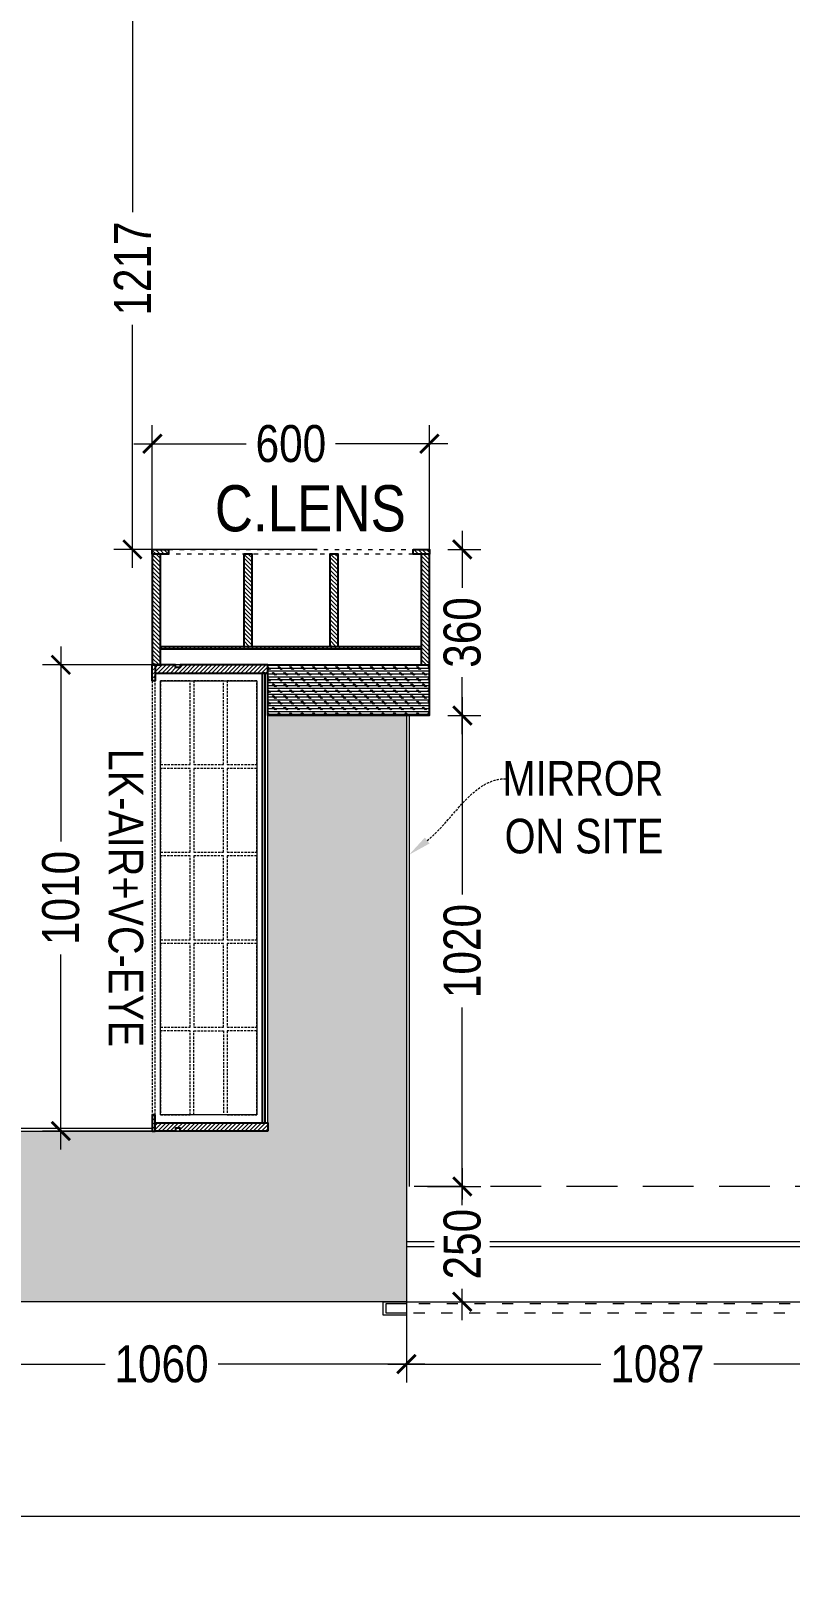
# Model space of a CAD drawing. Extents: x 8252 to 17100, y -880205 to -871928.
# Drawn here: x 11249 to 12893, y -879715 to -876378 of the extents above; entities that cross this region are included whole.
import ezdxf
from ezdxf import colors
from ezdxf.entities.mleader import LeaderData, LeaderLine
from ezdxf.lldxf.tags import DXFTag
from ezdxf.math import Vec2, Vec3

# ---------------------------------------------------------------- set-up
doc = ezdxf.new("R2010")
doc.units = 0
doc.header["$LTSCALE"] = 40
doc.header["$MEASUREMENT"] = 0
doc.header["$PDMODE"] = 3
for name, pattern in [('a_p6_plan_L18$0$HIDDEN', [0.375, 0.25, -0.125]), ('ACAD_ISO03W100', [30, 12, -18]), ('HIDDEN', [0.375, 0.25, -0.125]), ('HIDDEN2', [0.1875, 0.125, -0.0625])]:
    doc.linetypes.add(name, pattern=pattern)
for name, color, linetype, lineweight in [('beam', 90, 'Continuous', 9), ('Column', 243, 'Continuous', 9), ('Column hatch', 8, 'Continuous', 9), ('dimensions', 149, 'Continuous', 5), ('Floor-Unit', 1, 'Continuous', 13), ('Glass-FrontGlazing', 150, 'Continuous', 20), ('HIDDEN LINE', 177, 'Continuous', 0), ('IM-ANNO-HATCH', 8, 'Continuous', 5), ('LENS_PARTITION', 21, 'Continuous', 25), ('LENS_TEXT', 31, 'HIDDEN2', 5), ('LN-ELEVATION-1', 81, 'Continuous', 25), ('LN-ELEVATION-2', 103, 'Continuous', 20), ('LN-ELEVATION-3', 125, 'a_p6_plan_L18$0$HIDDEN', 18), ('LN-ELEVATION-4', 145, 'Continuous', 13), ('LN-HATCH', 251, 'Continuous', 0), ('Mirror', 4, 'Continuous', 15), ('shutter', 172, 'Continuous', 9), ('Steps', 4, 'Continuous', 9)]:
    doc.layers.add(name, color=color, linetype=linetype, lineweight=lineweight)
doc.styles.get("Standard").update_dxf_attribs({"font": 'ARIALN.TTF'})
tags = doc.linetypes.add('DASHED2', pattern=[0.375, 0.25, -0.125]).pattern_tags.tags
tags[6:7] = [DXFTag(74, 4), DXFTag(75, 0), DXFTag(340, '0'), DXFTag(46, 1.0), DXFTag(50, 0.0), DXFTag(44, 0.0), DXFTag(45, 0.0)]
tags[4:5] = [DXFTag(74, 4), DXFTag(75, 0), DXFTag(340, '0'), DXFTag(46, 1.0), DXFTag(50, 0.0), DXFTag(44, 0.0), DXFTag(45, 0.0)]
doc.dimstyles.new('Working', dxfattribs={"dimscale": 0.8, "dimtxt": 100, "dimasz": 50, "dimexe": 50, "dimexo": 50, "dimgap": 0, "dimtad": 0, "dimdec": 0, "dimzin": 0, "dimdsep": 46, "dimtxsty": 'Standard', "dimblk": 'ARCHTICK', "dimcen": 0, "dimdle": 50, "dimclrd": 250, "dimclre": 8, "dimclrt": 7, "dimadec": 0, "dimazin": 0, "dimtfac": 1, "dimtdec": 0, "dimtofl": 0, "dimtmove": 1, "dimatfit": 3, "dimfxl": 3, "dimtolj": 1, "dimlwd": 5, "dimlwe": 0, "dimarcsym": 0})
pattern_1 = [(45, (7858558.917, 3503823.203), (-4.4901280605, 4.4901280605), [])]
pattern_2 = [(45, (3990327.2935, 1709214.6916), (-4.4901280605, 4.4901280605), [])]

# ---------------------------------------------------------------- blocks, each defined once
blk = doc.blocks.new('adeAWEFQAEWFRAGWREA')
at = {"layer": 'Column hatch'}
h = blk.add_hatch(color=256, dxfattribs=at)
h.dxf.hatch_style = 1
h.paths.add_polyline_path([(0, -4780), (370, -4780), (370, 0), (0, 0)])
h.paths.add_polyline_path([(6624, -350), (6624, 0), (3924, 0), (3924, -350)])
h.paths.add_polyline_path([(3045, -6040), (2685, -6040), (2685, -7640), (3045, -7640)])
h.paths.add_polyline_path([(6624, -4437), (5354, -4437), (5354, -4737), (6254, -4737), (6254, -5497), (6624, -5497)])
h.paths.add_polyline_path([(0, -7740), (370, -7740), (370, -7180), (0, -7180)])
at = {"layer": 'beam', "linetype": 'HIDDEN', "ltscale": 11}
blk.add_lwpolyline([(6374.3, -4437), (6624, -4437), (6624, -350), (6374.3, -350)], close=True, dxfattribs=at)
at = {"layer": 'Column'}
blk.add_lwpolyline([(6624, -5497), (6254, -5497), (6254, -4737), (5354, -4737), (5354, -4437), (6624, -4437), (6624, -5497)], dxfattribs=at)
at = {"layer": 'shutter', "color": 5, "linetype": 'ACAD_ISO03W100', "ltscale": 0.05, "true_color": 0x0505ff, "elevation": 87.2}
blk.add_lwpolyline([(6628.7, -4481.3), (6647.9, -4481.3), (6647.9, -305.7), (6628.7, -305.7)], close=True, dxfattribs=at)
at = {"layer": 'shutter', "ltscale": 10, "elevation": -0.2}
blk.add_lwpolyline([(6652.9, -4437), (6652.9, -4487), (6624, -4487), (6624, -4437), (6628.7, -4437), (6628.7, -4481.3), (6647.9, -4481.3), (6647.9, -4437), (6652.9, -4437)], dxfattribs=at)
at = {"layer": 'Steps'}
blk.add_lwpolyline([(6624, -4437), (6624, -350)], dxfattribs=at)
blk = doc.blocks.new('1010MM VC PLAN')
at = {"layer": 'LN-HATCH', "ltscale": 0.5}
h = blk.add_hatch(dxfattribs=at)
h.set_pattern_fill('ANSI31', color=256, scale=2)
h.set_pattern_definition([(45, (3761554.586, 1795022.936), (-4.490128061, 4.490128061), [])])
h.paths.add_polyline_path([(-505.2, 24), (-505.2, -166), (-499.2, -166), (-499.2, -176), (-505.2, -176), (-505.2, -220), (-487.2, -220), (-487.2, 24)])
h = blk.add_hatch(dxfattribs=at)
h.set_pattern_fill('ANSI31', color=256, scale=2)
h.set_pattern_definition(pattern_1)
h.paths.add_polyline_path([(504.8, 24), (504.8, -166), (498.8, -166), (498.8, -176), (504.8, -176), (504.8, -220), (486.8, -220), (486.8, 24)])
h = blk.add_hatch(dxfattribs=at)
h.set_pattern_fill('ANSI31', color=256, scale=2)
h.set_pattern_definition([(45, (7858741.917, 3503823.203), (-4.4901280605, 4.4901280605), [])])
h.paths.add_polyline_path([(-470.2, -220), (-470.2, -226), (-505.2, -226), (-505.2, -220)])
h = blk.add_hatch(dxfattribs=at)
h.set_pattern_fill('ANSI31', color=256, scale=2)
h.set_pattern_definition(pattern_1)
h.paths.add_polyline_path([(476.8, -220), (476.8, -226), (511.8, -226), (511.8, -220)])
at = {"layer": 'LN-ELEVATION-1', "ltscale": 0.5}
for points in [[(-505.2, 24), (-505.2, -166), (-499.2, -166), (-499.2, -176), (-505.2, -176), (-505.2, -220), (-487.2, -220), (-487.2, 24)], [(486.8, 12), (-487.2, 12), (-487.2, 18), (486.8, 18)], [(504.8, 24), (504.8, -166), (498.8, -166), (498.8, -176), (504.8, -176), (504.8, -220), (486.8, -220), (486.8, 24)], [(-470.2, -220), (-470.2, -226), (-505.2, -226), (-505.2, -220)], [(469.8, -220), (469.8, -226), (504.8, -226), (504.8, -220)]]:
    blk.add_lwpolyline(points, close=True, dxfattribs=at)
at = {"layer": 'LN-ELEVATION-2', "ltscale": 0.5}
blk.add_lwpolyline([(470.2, 0), (-470.2, 0), (-470.2, -208), (470.2, -208)], close=True, dxfattribs=at)
at = {"layer": 'LN-ELEVATION-3', "ltscale": 0.5}
for p, q in [((-487.2, 24), (486.8, 24)), ((-470.2, -220), (469.8, -220)), ((469.8, -226), (-470.2, -226))]:
    blk.add_line(p, q, dxfattribs=at)
for points in [[(-470.2, 0), (-288.5, 0), (-288.5, -64), (-470.2, -64)], [(-280.5, 0), (-98.8, 0), (-98.8, -64), (-280.5, -64)], [(-90.8, 0), (90.8, 0), (90.8, -64), (-90.8, -64)], [(98.8, 0), (280.5, 0), (280.5, -64), (98.8, -64)], [(288.5, 0), (470.2, 0), (470.2, -64), (288.5, -64)], [(-470.2, -136), (-288.5, -136), (-288.5, -72), (-470.2, -72)], [(-280.5, -72), (-98.8, -72), (-98.8, -136), (-280.5, -136)], [(-90.8, -72), (90.8, -72), (90.8, -136), (-90.8, -136)], [(98.8, -72), (280.5, -72), (280.5, -136), (98.8, -136)], [(288.5, -72), (470.2, -72), (470.2, -136), (288.5, -136)], [(-470.2, -144), (-288.5, -144), (-288.5, -208), (-470.2, -208)], [(-280.5, -144), (-98.8, -144), (-98.8, -208), (-280.5, -208)], [(-90.8, -144), (90.8, -144), (90.8, -208), (-90.8, -208)], [(98.8, -144), (280.5, -144), (280.5, -208), (98.8, -208)], [(288.5, -144), (470.2, -144), (470.2, -208), (288.5, -208)]]:
    blk.add_lwpolyline(points, close=True, dxfattribs=at)
blk = doc.blocks.new('_ArchTick')
at = {"const_width": 0.15}
blk.add_lwpolyline([(-0.5, -0.5), (0.5, 0.5)], dxfattribs=at)
blk = doc.blocks.new('*D75')
at = {"layer": 'Defpoints', "color": 0, "ltscale": 50, "transparency": 16777216}
for p in [(12062.2, -879011.5), (13149.4, -878997.5), (12062.2, -879266.3)]:
    blk.add_point(p, dxfattribs=at)
at = {"layer": 'dimensions', "color": 8, "linetype": 'DASHED2', "lineweight": 0, "ltscale": 50, "transparency": 16777216}
for p, q in [((12062.2, -879051.5), (12062.2, -879306.3)), ((13149.4, -879037.5), (13149.4, -879306.3))]:
    blk.add_line(p, q, dxfattribs=at)
at = {"layer": 'dimensions', "color": 250, "linetype": 'DASHED2', "lineweight": 5, "ltscale": 50, "transparency": 16777216}
for p, q in [((12022.2, -879266.3), (12511, -879266.3)), ((13189.4, -879266.3), (12700.6, -879266.3))]:
    blk.add_line(p, q, dxfattribs=at)
at = {"layer": 'dimensions', "color": 250, "lineweight": 5, "ltscale": 50, "transparency": 16777216, "xscale": 40, "yscale": 40, "zscale": 40, "rotation": 180}
blk.add_blockref('_ArchTick', (12062.2, -879266.3), dxfattribs=at)
at = {"layer": 'dimensions', "color": 250, "lineweight": 5, "ltscale": 50, "transparency": 16777216, "xscale": 40, "yscale": 40, "zscale": 40}
blk.add_blockref('_ArchTick', (13149.4, -879266.3), dxfattribs=at)
at = {"layer": 'dimensions', "color": 7, "ltscale": 50, "transparency": 16777216, "insert": (12605.8, -879266.3), "char_height": 80, "attachment_point": 5, "bg_fill": 3, "box_fill_scale": 1.25, "bg_fill_color": 9, "bg_fill_true_color": 13158600, "bg_fill_transparency": 0}
blk.add_mtext('\\A1;1087', dxfattribs=at)
blk = doc.blocks.new('*D76')
at = {"layer": 'Defpoints', "color": 0, "ltscale": 50, "transparency": 16777216}
for p in [(11002.2, -878881.7), (12062.2, -879011.5), (11002.2, -879266.3)]:
    blk.add_point(p, dxfattribs=at)
at = {"layer": 'dimensions', "color": 8, "linetype": 'DASHED2', "lineweight": 0, "ltscale": 50, "transparency": 16777216}
for p, q in [((11002.2, -878921.7), (11002.2, -879306.3)), ((12062.2, -879051.5), (12062.2, -879306.3))]:
    blk.add_line(p, q, dxfattribs=at)
at = {"layer": 'dimensions', "color": 250, "linetype": 'DASHED2', "lineweight": 5, "ltscale": 50, "transparency": 16777216}
for p, q in [((10962.2, -879266.3), (11437.4, -879266.3)), ((12102.2, -879266.3), (11626.9, -879266.3))]:
    blk.add_line(p, q, dxfattribs=at)
at = {"layer": 'dimensions', "color": 250, "lineweight": 5, "ltscale": 50, "transparency": 16777216, "xscale": 40, "yscale": 40, "zscale": 40, "rotation": 180}
blk.add_blockref('_ArchTick', (11002.2, -879266.3), dxfattribs=at)
at = {"layer": 'dimensions', "color": 250, "lineweight": 5, "ltscale": 50, "transparency": 16777216, "xscale": 40, "yscale": 40, "zscale": 40}
blk.add_blockref('_ArchTick', (12062.2, -879266.3), dxfattribs=at)
at = {"layer": 'dimensions', "color": 7, "ltscale": 50, "transparency": 16777216, "insert": (11532.2, -879266.3), "char_height": 80, "attachment_point": 5, "bg_fill": 3, "box_fill_scale": 1.25, "bg_fill_color": 9, "bg_fill_true_color": 13158600, "bg_fill_transparency": 0}
blk.add_mtext('\\A1;1060', dxfattribs=at)
blk = doc.blocks.new('*D91')
at = {"layer": 'Defpoints', "color": 0, "ltscale": 50, "transparency": 16777216}
for p in [(12068.2, -878881.7), (12183.3, -878881.7), (12062.2, -879131.4)]:
    blk.add_point(p, dxfattribs=at)
at = {"layer": 'dimensions', "color": 250, "linetype": 'DASHED2', "lineweight": 5, "ltscale": 50, "transparency": 16777216}
for p, q in [((12183.3, -878841.7), (12183.3, -878933.6)), ((12183.3, -879171.4), (12183.3, -879079.4))]:
    blk.add_line(p, q, dxfattribs=at)
at = {"layer": 'dimensions', "color": 8, "linetype": 'DASHED2', "lineweight": 0, "ltscale": 50, "transparency": 16777216}
for p, q in [((12108.2, -878881.7), (12223.3, -878881.7)), ((12102.2, -879131.4), (12223.3, -879131.4))]:
    blk.add_line(p, q, dxfattribs=at)
at = {"layer": 'dimensions', "color": 250, "lineweight": 5, "ltscale": 50, "transparency": 16777216, "xscale": 40, "yscale": 40, "zscale": 40}
for p, rotation in [((12183.3, -878881.7), 90), ((12183.3, -879131.4), 270)]:
    blk.add_blockref('_ArchTick', p, dxfattribs=dict(at, rotation=rotation))
at = {"layer": 'dimensions', "color": 7, "ltscale": 50, "transparency": 16777216, "insert": (12183.3, -879006.5), "char_height": 80, "attachment_point": 5, "rotation": 90, "bg_fill": 3, "box_fill_scale": 1.25, "bg_fill_color": 9, "bg_fill_true_color": 13158600, "bg_fill_transparency": 0}
blk.add_mtext('\\A1;250', dxfattribs=at)
blk = doc.blocks.new('*D92')
at = {"layer": 'Defpoints', "color": 0, "ltscale": 50, "transparency": 16777216}
for p in [(12111.8, -877861.4), (12183.3, -877861.4), (12068.2, -878881.7)]:
    blk.add_point(p, dxfattribs=at)
at = {"layer": 'dimensions', "color": 250, "linetype": 'DASHED2', "lineweight": 5, "ltscale": 50, "transparency": 16777216}
for p, q in [((12183.3, -877821.4), (12183.3, -878276.8)), ((12183.3, -878921.7), (12183.3, -878466.3))]:
    blk.add_line(p, q, dxfattribs=at)
at = {"layer": 'dimensions', "color": 8, "linetype": 'DASHED2', "lineweight": 0, "ltscale": 50, "transparency": 16777216}
for p, q in [((12151.8, -877861.4), (12223.3, -877861.4)), ((12108.2, -878881.7), (12223.3, -878881.7))]:
    blk.add_line(p, q, dxfattribs=at)
at = {"layer": 'dimensions', "color": 250, "lineweight": 5, "ltscale": 50, "transparency": 16777216, "xscale": 40, "yscale": 40, "zscale": 40}
for p, rotation in [((12183.3, -877861.4), 90), ((12183.3, -878881.7), 270)]:
    blk.add_blockref('_ArchTick', p, dxfattribs=dict(at, rotation=rotation))
at = {"layer": 'dimensions', "color": 7, "ltscale": 50, "transparency": 16777216, "insert": (12183.3, -878371.5), "char_height": 80, "attachment_point": 5, "rotation": 90, "bg_fill": 3, "box_fill_scale": 1.25, "bg_fill_color": 9, "bg_fill_true_color": 13158600, "bg_fill_transparency": 0}
blk.add_mtext('\\A1;1020', dxfattribs=at)
blk = doc.blocks.new('*D93')
at = {"layer": 'Defpoints', "color": 0, "ltscale": 50, "transparency": 16777216}
for p in [(12112.2, -877501.4), (12183.3, -877501.4), (12111.8, -877861.4)]:
    blk.add_point(p, dxfattribs=at)
at = {"layer": 'dimensions', "color": 250, "linetype": 'DASHED2', "lineweight": 5, "ltscale": 50, "transparency": 16777216}
for p, q in [((12183.3, -877461.4), (12183.3, -877609)), ((12183.3, -877901.4), (12183.3, -877753.7))]:
    blk.add_line(p, q, dxfattribs=at)
at = {"layer": 'dimensions', "color": 8, "linetype": 'DASHED2', "lineweight": 0, "ltscale": 50, "transparency": 16777216}
for p, q in [((12152.2, -877501.4), (12223.3, -877501.4)), ((12151.8, -877861.4), (12223.3, -877861.4))]:
    blk.add_line(p, q, dxfattribs=at)
at = {"layer": 'dimensions', "color": 250, "lineweight": 5, "ltscale": 50, "transparency": 16777216, "xscale": 40, "yscale": 40, "zscale": 40}
for p, rotation in [((12183.3, -877501.4), 90), ((12183.3, -877861.4), 270)]:
    blk.add_blockref('_ArchTick', p, dxfattribs=dict(at, rotation=rotation))
at = {"layer": 'dimensions', "color": 7, "ltscale": 50, "transparency": 16777216, "insert": (12183.3, -877681.4), "char_height": 80, "attachment_point": 5, "rotation": 90, "bg_fill": 3, "box_fill_scale": 1.25, "bg_fill_color": 9, "bg_fill_true_color": 13158600, "bg_fill_transparency": 0}
blk.add_mtext('\\A1;360', dxfattribs=at)
blk = doc.blocks.new('*D94')
at = {"layer": 'Defpoints', "color": 0, "ltscale": 50, "transparency": 16777216}
for p in [(11512.2, -877272.6), (11512.2, -877751.4), (12112.2, -877751.4)]:
    blk.add_point(p, dxfattribs=at)
at = {"layer": 'dimensions', "color": 8, "linetype": 'DASHED2', "lineweight": 0, "ltscale": 50, "transparency": 16777216}
for p, q in [((11512.2, -877672.6), (11512.2, -877232.6)), ((12112.2, -877672.6), (12112.2, -877232.6))]:
    blk.add_line(p, q, dxfattribs=at)
at = {"layer": 'dimensions', "color": 250, "linetype": 'DASHED2', "lineweight": 5, "ltscale": 50, "transparency": 16777216}
for p, q in [((11472.2, -877272.6), (11739.6, -877272.6)), ((12152.2, -877272.6), (11884.7, -877272.6))]:
    blk.add_line(p, q, dxfattribs=at)
at = {"layer": 'dimensions', "color": 250, "lineweight": 5, "ltscale": 50, "transparency": 16777216, "xscale": 40, "yscale": 40, "zscale": 40, "rotation": 180}
blk.add_blockref('_ArchTick', (11512.2, -877272.6), dxfattribs=at)
at = {"layer": 'dimensions', "color": 250, "lineweight": 5, "ltscale": 50, "transparency": 16777216, "xscale": 40, "yscale": 40, "zscale": 40}
blk.add_blockref('_ArchTick', (12112.2, -877272.6), dxfattribs=at)
at = {"layer": 'dimensions', "color": 7, "ltscale": 50, "transparency": 16777216, "insert": (11812.2, -877272.6), "char_height": 80, "attachment_point": 5, "bg_fill": 3, "box_fill_scale": 1.25, "bg_fill_color": 9, "bg_fill_true_color": 13158600, "bg_fill_transparency": 0}
blk.add_mtext('\\A1;600', dxfattribs=at)
blk = doc.blocks.new('DGHRTGUJTW')
at = {"layer": 'LN-HATCH', "ltscale": 0.5}
h = blk.add_hatch(dxfattribs=at)
h.set_pattern_fill('ANSI31', color=256, scale=2)
h.set_pattern_definition(pattern_2)
h.paths.add_polyline_path([(-600, 0), (-582, 0), (-582, -240), (-600, -240)])
h = blk.add_hatch(dxfattribs=at)
h.set_pattern_fill('ANSI31', color=256, scale=2)
h.set_pattern_definition([(45, (3975657.573, 1709214.6916), (-4.490128061, 4.490128061), [])])
h.paths.add_polyline_path([(-18, 0), (0, 0), (0, -240), (-18, -240)])
h = blk.add_hatch(dxfattribs=at)
h.set_pattern_fill('ANSI31', color=256, scale=2)
h.set_pattern_definition([(45, (3990252.2935, 1709214.6916), (-4.4901280605, 4.4901280605), [])])
h.paths.add_polyline_path([(-582, -40), (-18, -40), (-18, -34), (-582, -34)])
h = blk.add_hatch(dxfattribs=at)
h.set_pattern_fill('ANSI31', color=256, scale=2)
h.set_pattern_definition([(45, (3990275.2935, 1709214.6916), (-4.4901280605, 4.4901280605), [])])
h.paths.add_polyline_path([(-402, -40), (-384, -40), (-384, -240), (-402, -240)])
h = blk.add_hatch(dxfattribs=at)
h.set_pattern_fill('ANSI31', color=256, scale=2)
h.set_pattern_definition([(45, (3990229.2935, 1709214.6916), (-4.4901280605, 4.4901280605), [])])
h.paths.add_polyline_path([(-216, -40), (-198, -40), (-198, -240), (-216, -240)])
h = blk.add_hatch(dxfattribs=at)
h.set_pattern_fill('ANSI31', color=256, scale=2)
h.set_pattern_definition(pattern_2)
h.paths.add_polyline_path([(-600, -250), (-565, -250), (-565, -240), (-600, -240)])
h = blk.add_hatch(dxfattribs=at)
h.set_pattern_fill('ANSI31', color=256, scale=2)
h.set_pattern_definition([(45, (3990177.2935, 1709214.6916), (-4.4901280605, 4.4901280605), [])])
h.paths.add_polyline_path([(-35, -250), (0, -250), (0, -240), (-35, -240)])
at = {"layer": 'HIDDEN LINE', "linetype": 'ACAD_ISO03W100', "ltscale": 0.02}
for p, q in [((-35, -240), (-565, -240)), ((-565, -250), (-35, -250))]:
    blk.add_line(p, q, dxfattribs=at)
at = {"layer": 'LN-ELEVATION-1', "ltscale": 0.5}
for points in [[(-600, 0), (-582, 0), (-582, -240), (-600, -240)], [(-18, 0), (0, 0), (0, -240), (-18, -240)], [(-582, -40), (-18, -40), (-18, -34), (-582, -34)], [(-402, -40), (-384, -40), (-384, -240), (-402, -240)], [(-216, -40), (-198, -40), (-198, -240), (-216, -240)], [(-600, -250), (-565, -250), (-565, -240), (-600, -240)], [(-35, -250), (0, -250), (0, -240), (-35, -240)]]:
    blk.add_lwpolyline(points, close=True, dxfattribs=at)
at = {"layer": 'LN-ELEVATION-4'}
blk.add_line((-18, 0), (-582, 0), dxfattribs=at)
blk = doc.blocks.new('*D95')
at = {"layer": 'Defpoints', "color": 0, "ltscale": 50, "transparency": 16777216}
for p in [(11314.1, -877751.4), (11762.2, -877751.4), (11762.2, -878761.4)]:
    blk.add_point(p, dxfattribs=at)
at = {"layer": 'dimensions', "color": 250, "linetype": 'DASHED2', "lineweight": 5, "ltscale": 50, "transparency": 16777216}
for p, q in [((11314.1, -877711.4), (11314.1, -878161.6)), ((11314.1, -878801.4), (11314.1, -878351.1))]:
    blk.add_line(p, q, dxfattribs=at)
at = {"layer": 'dimensions', "color": 8, "linetype": 'DASHED2', "lineweight": 0, "ltscale": 50, "transparency": 16777216}
for p, q in [((11714.1, -877751.4), (11274.1, -877751.4)), ((11714.1, -878761.4), (11274.1, -878761.4))]:
    blk.add_line(p, q, dxfattribs=at)
at = {"layer": 'dimensions', "color": 250, "lineweight": 5, "ltscale": 50, "transparency": 16777216, "xscale": 40, "yscale": 40, "zscale": 40}
for p, rotation in [((11314.1, -877751.4), 90), ((11314.1, -878761.4), 270)]:
    blk.add_blockref('_ArchTick', p, dxfattribs=dict(at, rotation=rotation))
at = {"layer": 'dimensions', "color": 7, "ltscale": 50, "transparency": 16777216, "insert": (11314.1, -878256.4), "char_height": 80, "attachment_point": 5, "rotation": 90, "bg_fill": 3, "box_fill_scale": 1.25, "bg_fill_color": 9, "bg_fill_true_color": 13158600, "bg_fill_transparency": 0}
blk.add_mtext('\\A1;1010', dxfattribs=at)
blk = doc.blocks.new('*D98')
at = {"layer": 'Defpoints', "color": 0, "ltscale": 50, "transparency": 16777216}
for p in [(11469.1, -876284.4), (11693.2, -876284.4), (12112.2, -877501.4)]:
    blk.add_point(p, dxfattribs=at)
at = {"layer": 'dimensions', "color": 250, "linetype": 'DASHED2', "lineweight": 5, "ltscale": 50, "transparency": 16777216}
for p, q in [((11469.1, -876244.4), (11469.1, -876798)), ((11469.1, -877541.4), (11469.1, -876987.7))]:
    blk.add_line(p, q, dxfattribs=at)
at = {"layer": 'dimensions', "color": 8, "linetype": 'DASHED2', "lineweight": 0, "ltscale": 50, "transparency": 16777216}
for p, q in [((11653.2, -876284.4), (11429.1, -876284.4)), ((11869.1, -877501.4), (11429.1, -877501.4))]:
    blk.add_line(p, q, dxfattribs=at)
at = {"layer": 'dimensions', "color": 250, "lineweight": 5, "ltscale": 50, "transparency": 16777216, "xscale": 40, "yscale": 40, "zscale": 40}
for p, rotation in [((11469.1, -876284.4), 90), ((11469.1, -877501.4), 270)]:
    blk.add_blockref('_ArchTick', p, dxfattribs=dict(at, rotation=rotation))
at = {"layer": 'dimensions', "color": 7, "ltscale": 50, "transparency": 16777216, "insert": (11469.1, -876892.9), "char_height": 80, "attachment_point": 5, "rotation": 90, "bg_fill": 3, "box_fill_scale": 1.25, "bg_fill_color": 9, "bg_fill_true_color": 13158600, "bg_fill_transparency": 0}
blk.add_mtext('\\A1;1217', dxfattribs=at)
blk = doc.blocks.new('*D49')
at = {"layer": 'Defpoints', "color": 0, "ltscale": 50, "transparency": 16777216}
for p in [(16149.2, -878944.1), (10439.2, -879011.5), (10439.2, -879595.7)]:
    blk.add_point(p, dxfattribs=at)
at = {"layer": 'dimensions', "color": 8, "linetype": 'DASHED2', "lineweight": 0, "ltscale": 50, "transparency": 16777216}
for p, q in [((10439.2, -879195.7), (10439.2, -879635.7)), ((16149.2, -879195.7), (16149.2, -879635.7))]:
    blk.add_line(p, q, dxfattribs=at)
at = {"layer": 'dimensions', "color": 250, "linetype": 'DASHED2', "lineweight": 5, "ltscale": 50, "transparency": 16777216}
for p, q in [((10399.2, -879595.7), (13042, -879595.7)), ((16189.2, -879595.7), (13546.4, -879595.7))]:
    blk.add_line(p, q, dxfattribs=at)
at = {"layer": 'dimensions', "color": 250, "lineweight": 5, "ltscale": 50, "transparency": 16777216, "xscale": 40, "yscale": 40, "zscale": 40, "rotation": 180}
blk.add_blockref('_ArchTick', (10439.2, -879595.7), dxfattribs=at)
at = {"layer": 'dimensions', "color": 250, "lineweight": 5, "ltscale": 50, "transparency": 16777216, "xscale": 40, "yscale": 40, "zscale": 40}
blk.add_blockref('_ArchTick', (16149.2, -879595.7), dxfattribs=at)
at = {"layer": 'dimensions', "color": 7, "ltscale": 50, "transparency": 16777216, "insert": (13294.2, -879595.7), "char_height": 80, "attachment_point": 5, "bg_fill": 3, "box_fill_scale": 1.25, "bg_fill_color": 9, "bg_fill_true_color": 13158600, "bg_fill_transparency": 0}
blk.add_mtext('\\A1;5710 [18\'-9"]', dxfattribs=at)

msp = doc.modelspace()

# ---------------------------------------------------------------- hatches: boundary and pattern name
at = {"layer": 'IM-ANNO-HATCH'}
h = msp.add_hatch(dxfattribs=at)
h.set_pattern_fill('CORK', color=256, scale=50)
h.set_pattern_definition([(0, (1662.091, 1441.524), (0, 6.25), []), (135, (1665.216, 1438.4), (-12.49999998, -12.49999998), [8.8388348, -8.8388348]), (135, (1666.779, 1438.4), (-12.49999998, -12.49999998), [8.8388348, -8.8388348]), (135, (1668.341, 1438.4), (-12.49999998, -12.49999998), [8.8388348, -8.8388348])])
h.paths.add_polyline_path([(11762.2, -877751.4), (12111.8, -877751.4), (12111.8, -877861.4), (11762.2, -877861.4)])

# ---------------------------------------------------------------- linework, layer by layer
at = {"layer": 'Glass-FrontGlazing', "ltscale": 100}
msp.add_lwpolyline([(12062.2, -879001.5), (12062.2, -879011.5), (16149.2, -879011.5), (16149.2, -879001.5)], close=True, dxfattribs=at)
at = {"layer": 'LENS_PARTITION'}
msp.add_lwpolyline([(11762.2, -877751.4), (12111.8, -877751.4), (12111.8, -877861.4), (11762.2, -877861.4)], close=True, dxfattribs=at)

# ---------------------------------------------------------------- block references
at = {"rotation": 270}
msp.add_blockref('adeAWEFQAEWFRAGWREA', (16499.2, -872507.4), dxfattribs=at)
at = {"layer": 'Floor-Unit', "xscale": -1, "rotation": 270}
msp.add_blockref('1010MM VC PLAN', (11738.2, -878256.2), dxfattribs=at)

# ---------------------------------------------------------------- texts
at = {"layer": 'LENS_TEXT', "linetype": 'Continuous', "ltscale": 3, "insert": (11454.5, -878256.3), "char_height": 75, "attachment_point": 5, "rotation": 270}
msp.add_mtext_dynamic_manual_height_columns('\\pxqc;LK-AIR+VC-EYE', width=271.785, gutter_width=1, heights=[0], dxfattribs=at)

# ---------------------------------------------------------------- leaders
at = {"layer": 'LENS_TEXT', "linetype": 'Continuous', "ltscale": 3}
ml = msp.add_multileader_mtext('Standard', dxfattribs=at)
ml.set_content('{\\C256;MIRROR ON SITE}', color=1)
ml.set_leader_properties(color=256, linetype='ByLayer', lineweight=-1)
ml.build(insert=Vec2(0, 0))
ml.multileader.update_dxf_attribs({"leader_type": 2, "dogleg_length": 0.36, "arrow_head_size": 50})
ctx = ml.context
ctx.base_point, ctx.char_height, ctx.arrow_head_size, ctx.landing_gap_size, ctx.plane_origin = Vec3(12277.7, -877998.1), 75, 50, 0.09, Vec3(13639.6, -877368)
ctx.text_align_type = 2
notes = []
notes.append((ctx, [(1, (1, 1, 0), (12277.3, -877998.1), (1, 0), 0.36, [(1, [(12068, -878163)], 0, [])])]))
ctx.mtext.insert, ctx.mtext.width, ctx.mtext.alignment, ctx.mtext.flow_direction = Vec3(12618.6, -877959.9), 364.642, 3, 5
for ctx, leaders in notes:
    for number, flags, end, landing, length, lines in leaders:
        leader = LeaderData()
        leader.index, (leader.has_last_leader_line, leader.has_dogleg_vector, leader.attachment_direction) = number, flags
        leader.last_leader_point, leader.dogleg_vector, leader.dogleg_length = Vec3(end), Vec3(landing), length
        for number, points, colour, breaks in lines:
            line = LeaderLine()
            line.index, line.vertices, line.color, line.breaks = number, Vec3.list(points), colors.encode_raw_color(colour), breaks
            leader.lines.append(line)
        ctx.leaders.append(leader)

# ---------------------------------------------------------------- next in the draw order: dimensions: what is measured, and where the dimension line sits
at = {"layer": 'dimensions', "ltscale": 50}
dim = msp.add_linear_dim(base=(12062.2, -879266.3), p1=(13149.4, -878997.5), p2=(12062.2, -879011.5), dimstyle='Working', override={"dimfxl": 500, "dimfxlon": 1, "dimtfill": 1, "dimarcsym": 1}, dxfattribs=at)
dim.commit()
dim.dimension.update_dxf_attribs({"geometry": '*D75', "text_midpoint": (12605.8, -879266.3)})

# ---------------------------------------------------------------- next in the draw order: dimensions: what is measured, and where the dimension line sits
dim = msp.add_linear_dim(base=(11002.2, -879266.3), p1=(12062.2, -879011.5), p2=(11002.2, -878881.7), dimstyle='Working', override={"dimfxl": 500, "dimfxlon": 1, "dimtfill": 1, "dimarcsym": 1}, dxfattribs=at)
dim.commit()
dim.dimension.update_dxf_attribs({"geometry": '*D76', "text_midpoint": (11532.2, -879266.3)})

# ---------------------------------------------------------------- next in the draw order: linework, layer by layer
at = {"layer": 'Mirror', "lineweight": 0}
for points in [[(12062.2, -877861.4), (12062.2, -878881.7)], [(12068.2, -877861.4), (12068.2, -878881.7)], [(10996.2, -878881.7), (10996.2, -878755.4), (11512.2, -878755.4)], [(11002.2, -878881.7), (11002.2, -878761.4), (11512.2, -878761.4)]]:
    msp.add_lwpolyline(points, dxfattribs=at)

# ---------------------------------------------------------------- next in the draw order: dimensions: what is measured, and where the dimension line sits
at = {"layer": 'dimensions', "ltscale": 50}
dim = msp.add_linear_dim(base=(12183.3, -878881.7), p1=(12062.2, -879131.4), p2=(12068.2, -878881.7), angle=90, dimstyle='Working', override={"dimfxl": 500, "dimfxlon": 1, "dimtfill": 1, "dimarcsym": 1}, dxfattribs=at)
dim.commit()
dim.dimension.update_dxf_attribs({"geometry": '*D91', "text_midpoint": (12183.3, -879006.5)})

# ---------------------------------------------------------------- next in the draw order: dimensions: what is measured, and where the dimension line sits
dim = msp.add_linear_dim(base=(12183.3, -877861.4), p1=(12068.2, -878881.7), p2=(12111.8, -877861.4), angle=90, dimstyle='Working', override={"dimfxl": 500, "dimfxlon": 1, "dimtfill": 1, "dimarcsym": 1}, dxfattribs=at)
dim.commit()
dim.dimension.update_dxf_attribs({"geometry": '*D92', "text_midpoint": (12183.3, -878371.5)})
dim = msp.add_linear_dim(base=(10439.2, -879595.7), p1=(16149.2, -878944.1), p2=(10439.2, -879011.5), dimstyle='Working', override={"dimfxl": 500, "dimfxlon": 1, "dimtfill": 1, "dimarcsym": 1}, dxfattribs=at)
dim.commit()
dim.dimension.update_dxf_attribs({"geometry": '*D49', "text_midpoint": (13294.2, -879595.7)})

# ---------------------------------------------------------------- next in the draw order: dimensions: what is measured, and where the dimension line sits
dim = msp.add_linear_dim(base=(12183.3, -877501.4), p1=(12111.8, -877861.4), p2=(12112.2, -877501.4), angle=90, dimstyle='Working', override={"dimfxl": 500, "dimfxlon": 1, "dimtfill": 1, "dimarcsym": 1}, dxfattribs=at)
dim.commit()
dim.dimension.update_dxf_attribs({"geometry": '*D93', "text_midpoint": (12183.3, -877681.4)})

# ---------------------------------------------------------------- next in the draw order: dimensions: what is measured, and where the dimension line sits
dim = msp.add_linear_dim(base=(11512.2, -877272.6), p1=(12112.2, -877751.4), p2=(11512.2, -877751.4), dimstyle='Working', override={"dimfxl": 500, "dimfxlon": 1, "dimtfill": 1, "dimarcsym": 1}, dxfattribs=at)
dim.commit()
dim.dimension.update_dxf_attribs({"geometry": '*D94', "text_midpoint": (11812.2, -877272.6)})

# ---------------------------------------------------------------- next in the draw order: block references
at = {"layer": 'Floor-Unit', "xscale": -1, "rotation": 180}
msp.add_blockref('DGHRTGUJTW', (12112.2, -877751.4), dxfattribs=at)

# ---------------------------------------------------------------- next in the draw order: texts
at = {"layer": 'LENS_TEXT', "linetype": 'Continuous', "ltscale": 3, "insert": (11854.3, -877413), "char_height": 100, "attachment_point": 5}
msp.add_mtext_dynamic_manual_height_columns('\\pxqc;C.LENS', width=277.599, gutter_width=1, heights=[0], dxfattribs=at)

# ---------------------------------------------------------------- next in the draw order: dimensions: what is measured, and where the dimension line sits
at = {"layer": 'dimensions', "ltscale": 50}
for base, p1, p2, picture, middle in [((11469.1, -876284.4), (12112.2, -877501.4), (11693.2, -876284.4), '*D98', (11469.1, -876892.9)), ((11314.1, -877751.4), (11762.2, -878761.4), (11762.2, -877751.4), '*D95', (11314.1, -878256.4))]:
    dim = msp.add_linear_dim(base=base, p1=p1, p2=p2, angle=90, dimstyle='Working', override={"dimfxl": 500, "dimfxlon": 1, "dimtfill": 1, "dimarcsym": 1}, dxfattribs=at)
    dim.commit()
    dim.dimension.update_dxf_attribs({"geometry": picture, "text_midpoint": middle})

doc.saveas('drawing.dxf')
